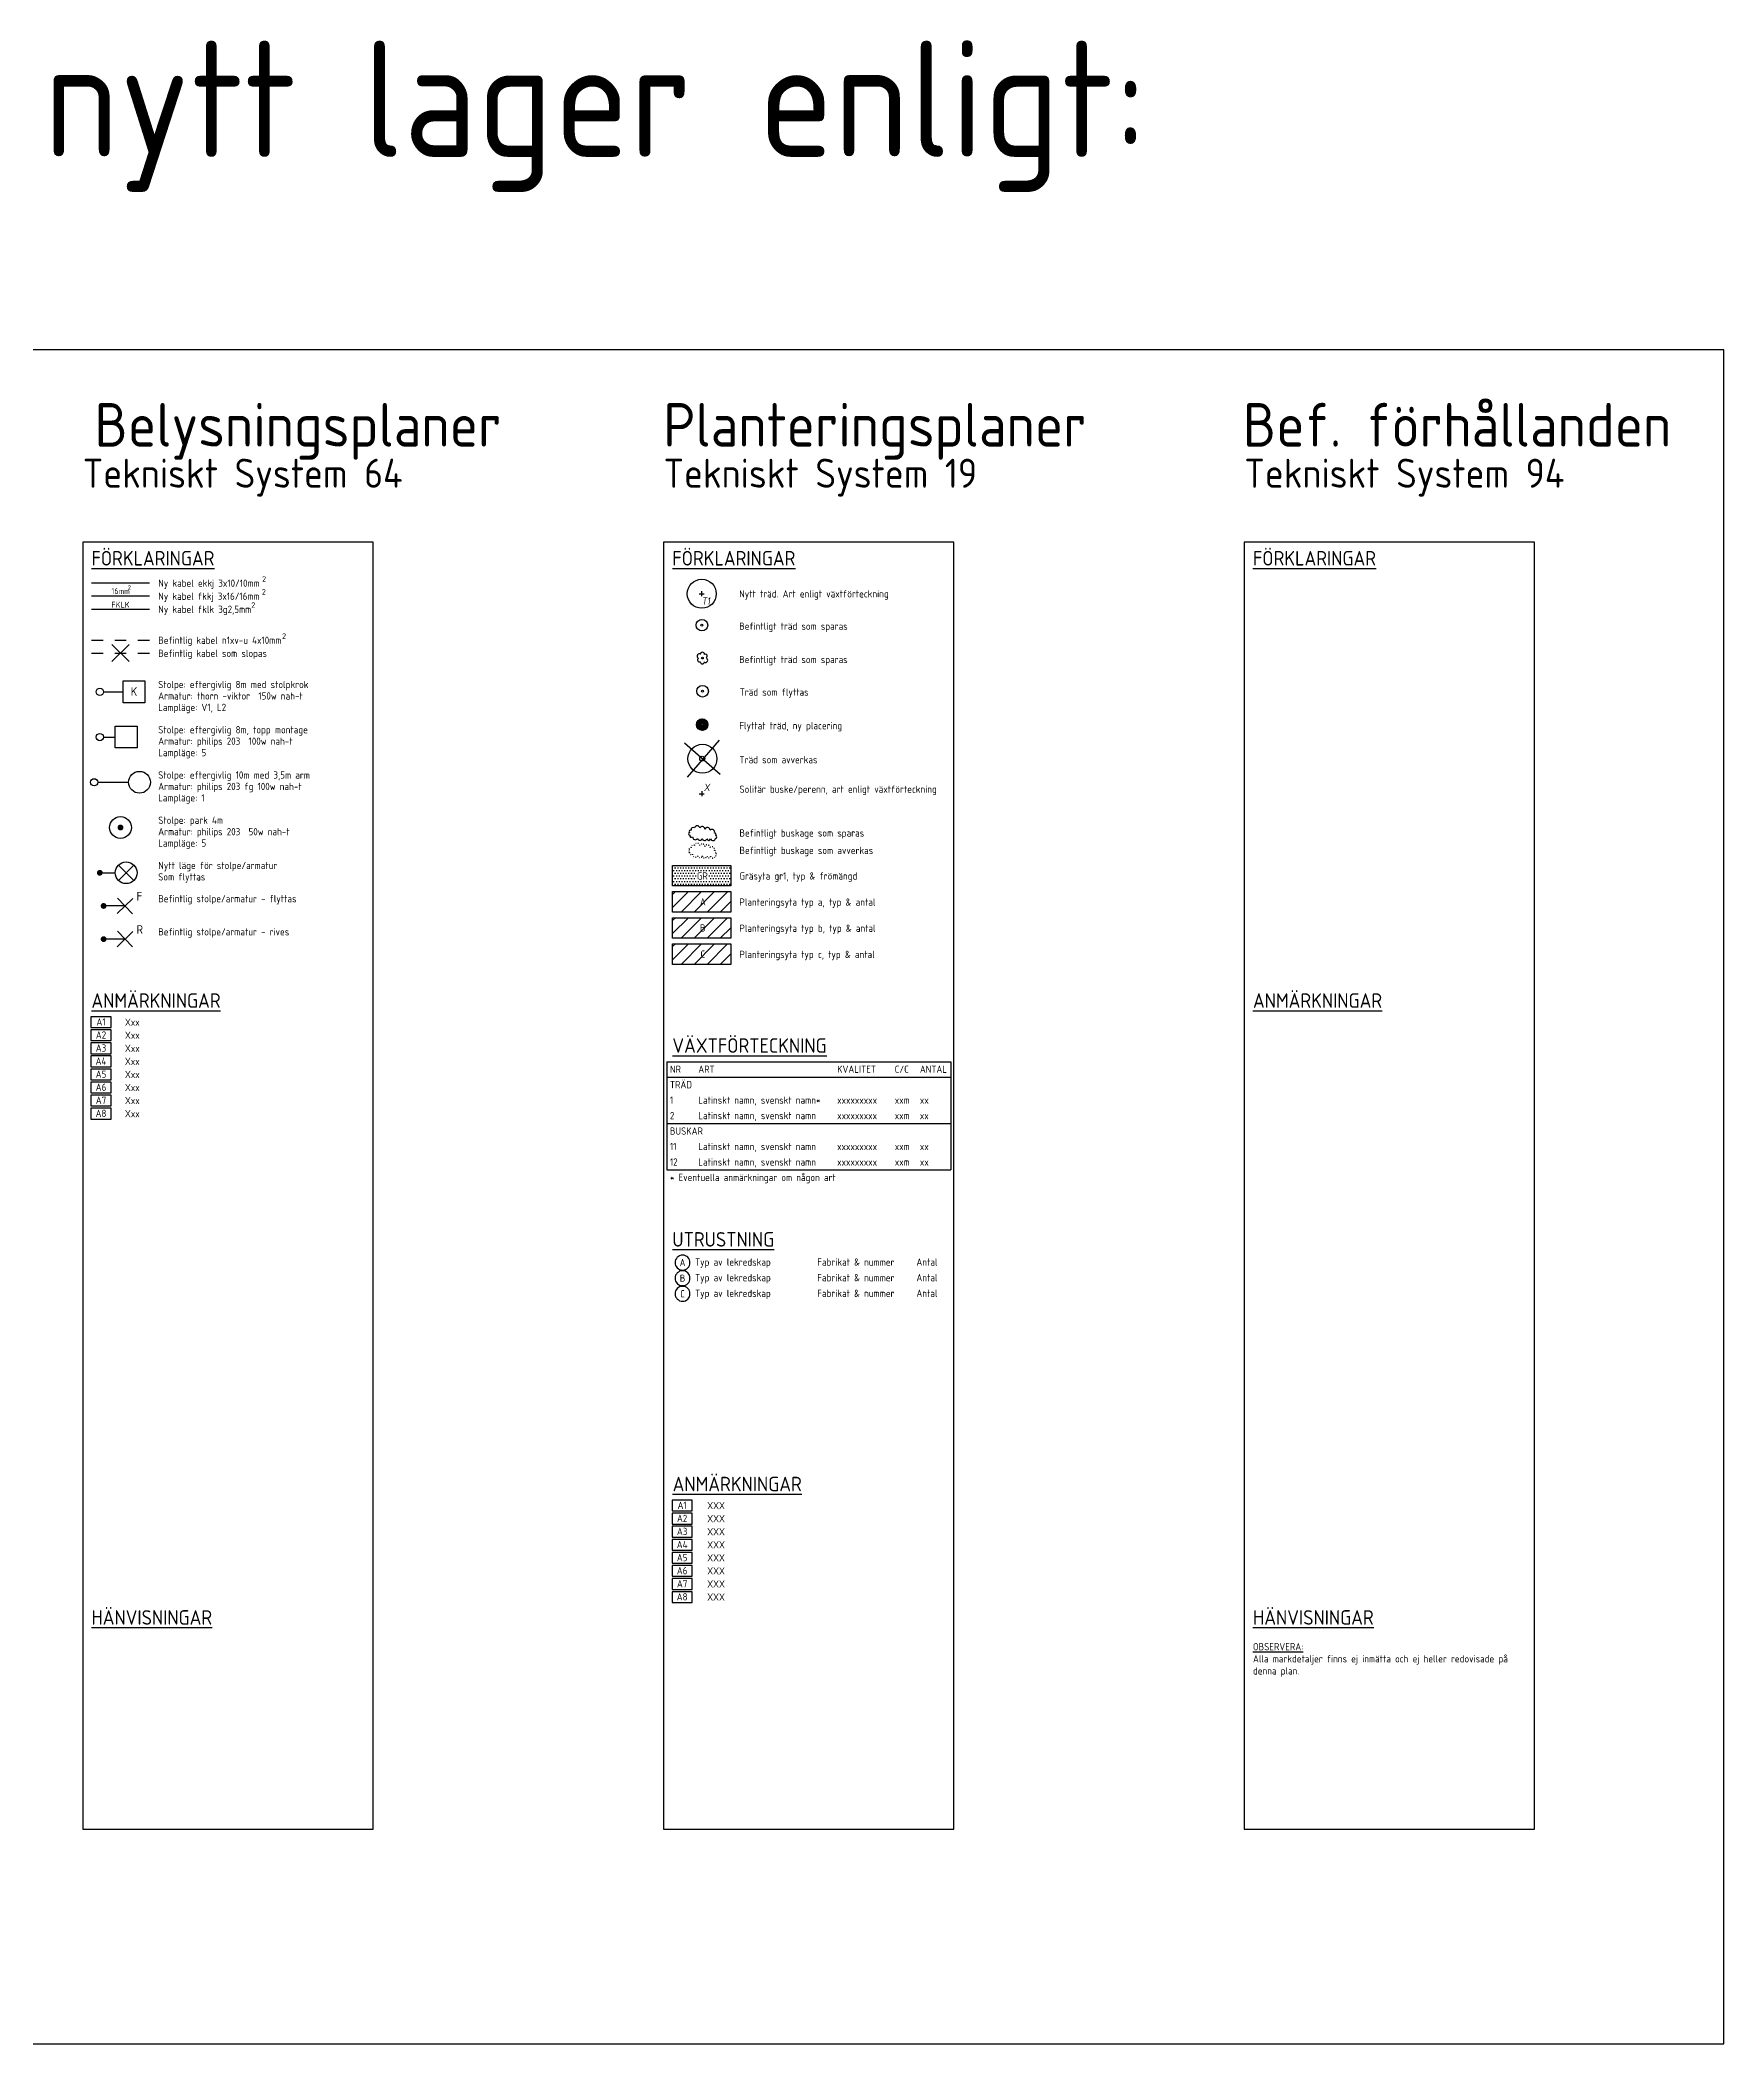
# Model space of a CAD drawing. Header units: metres. Extents: x 117469 to 120646, y 6145375 to 6148679.
# Drawn here: x 119646 to 120226, y 6145375 to 6146065 of the extents above; entities that cross this region are included whole.
import ezdxf
from ezdxf.enums import TextEntityAlignment as Align

# ---------------------------------------------------------------- set-up
doc = ezdxf.new("R2010")
doc.units = ezdxf.units.M
doc.linetypes.add('AA_DASHED_4', pattern=[8, 4, -4])
doc.linetypes.add('AA_DOT_1', pattern=[0.8, 0.2, -0.6])
doc.layers.get('0').update_dxf_attribs({"linetype": 'CONTINUOUS'})
doc.layers.get('DEFPOINTS').update_dxf_attribs({"color": 5, "linetype": 'CONTINUOUS'})
for name, color, linetype in [('19_anmärk', 1, 'CONTINUOUS'), ('19_BEF', 9, 'CONTINUOUS'), ('19_buskar', 3, 'CONTINUOUS'), ('19_gr-yta', 4, 'CONTINUOUS'), ('19_PL-YTA-A', 9, 'CONTINUOUS'), ('19_PL-YTA-B', 4, 'CONTINUOUS'), ('19_PL-YTA-C', 1, 'CONTINUOUS'), ('19_riv-buskar', 4, 'AA_DOT_1'), ('19_T', 1, 'CONTINUOUS'), ('19_TRAD', 3, 'CONTINUOUS'), ('19_träd', 3, 'CONTINUOUS'), ('19_txt', 1, 'CONTINUOUS'), ('19_utr', 3, 'CONTINUOUS'), ('64_anmärkning', 1, 'CONTINUOUS'), ('64_armatur', 3, 'CONTINUOUS'), ('64_b_kabel', 1, 'AA_DASHED_4'), ('64_b_kabel_riv', 7, 'CONTINUOUS'), ('64_kabel', 6, 'CONTINUOUS'), ('64_txt', 1, 'CONTINUOUS'), ('94_txt', 1, 'CONTINUOUS'), ('NRTEXT', 2, 'CONTINUOUS')]:
    doc.layers.add(name, color=color, linetype=linetype)
doc.styles.add('ISO', font='iso.shx')
pattern_1 = [(45, (117481.1876, 6145367.8053), (-2.245064, 2.245064), [])]

# ---------------------------------------------------------------- blocks, each defined once
blk = doc.blocks.new('_SLLEDN')
at = {"linetype": 'Continuous'}
for p, q in [((1.18, -1.18), (-1.18, 1.18)), ((-1.18, -1.18), (1.18, 1.18))]:
    blk.add_line(p, q, dxfattribs=at)
blk = doc.blocks.new('_16')
at = {"style": 'ISO'}
for s, height, p in [('16mm', 1, (0, 0)), ('2', 0.75, (2.82, 0.73))]:
    blk.add_text(s, height=height, dxfattribs=at).set_placement(p)
blk = doc.blocks.new('_BEL-ESV1')
for p, q in [((0, -1.25), (0, -8)), ((-3.75, -8), (3.75, -8)), ((-3.75, -15.5), (-3.75, -8)), ((3.75, -8), (3.75, -15.5)), ((3.75, -15.5), (-3.75, -15.5))]:
    blk.add_line(p, q)
blk.add_circle((0, 0), 1.25)
blk = doc.blocks.new('_BEL-ESV2')
for p, q in [((-3.75, -12.82), (-3.75, -5.32)), ((-3.75, -5.32), (3.75, -5.32)), ((0, -1.25), (0, -5.32)), ((3.75, -5.32), (3.75, -12.82)), ((3.75, -12.82), (-3.75, -12.82))]:
    blk.add_line(p, q)
blk.add_circle((0, 0), 1.25)
blk = doc.blocks.new('_BEL-GC')
at = {"const_width": 1, "flags": 128}
blk.add_lwpolyline([(-0.45, -0.22, 1), (0.45, 0.22, 1)], format="xyb", close=True, dxfattribs=at)
blk.add_circle((0, 0), 3.75)
blk = doc.blocks.new('_BEL-ESV')
blk.add_line((0, -1.25), (0, -11.88))
for centre, radius in [((0, 0), 1.25), ((0, -15.62), 3.75)]:
    blk.add_circle(centre, radius)
blk = doc.blocks.new('_BEL-T')
for p, q in [((7.4, 0), (0.5, 0)), ((10.09, 2.6), (4.7, -2.6)), ((4.79, 2.7), (10, -2.7))]:
    blk.add_line(p, q)
at = {"const_width": 1, "flags": 128}
blk.add_lwpolyline([(0.22, -0.45, 1), (-0.22, 0.45, 1)], format="xyb", close=True, dxfattribs=at)
blk = doc.blocks.new('_BEL-B2')
for p, q in [((0, 0), (5.32, 0)), ((11.73, -2.65), (6.42, 2.65)), ((11.73, 2.65), (6.42, -2.65))]:
    blk.add_line(p, q)
at = {"const_width": 1, "flags": 128}
blk.add_lwpolyline([(0.22, -0.45, 1), (-0.22, 0.45, 1)], format="xyb", close=True, dxfattribs=at)
blk.add_circle((9.07, 0), 3.75)
blk = doc.blocks.new('_ANM')
at = {"color": 0}
blk.add_lwpolyline([(-3.46, -1.95), (3.46, -1.95), (3.46, 1.76), (-3.46, 1.76)], close=True, dxfattribs=at)
at = {"color": 4, "style": 'ISO'}
blk.add_attdef('ANM', text='', height=2.5, dxfattribs=at).set_placement((0, 0), align=Align.MIDDLE_CENTER)
blk = doc.blocks.new('_BUSKAGE')
blk.add_lwpolyline([(4.41, -0.09, 0.7808), (2.88, 0.99, 0.7808), (1.08, 1.35, 0.7808), (-0.63, 1.71, 0.7808), (-2.52, 1.71, 0.7808), (-3.6, 0.9, 0.7808), (-4.23, 0.18, 0.7808), (-4.14, -0.72, 0.7808), (-3.15, -1.35, 0.7808), (-1.44, -1.89, 0.7808), (0.18, -1.89, 0.7808), (1.8, -2.07, 0.7808), (3.06, -2.07, 0.7808), (4.77, -1.89, 0.7808), (4.77, -0.9, 0.7808), (4.41, -0.09, 0.7808)], format="xyb", close=True)
blk = doc.blocks.new('Befintligt träd')
for centre, radius in [((0.01, -0.01), 2), ((0, 0), 0.347)]:
    blk.add_circle(centre, radius)
blk = doc.blocks.new('Flyttat träd')
h = blk.add_hatch()
h.set_pattern_fill('ANSI31', color=256, scale=0.1, style=0)
h.set_pattern_definition([(45, (-492.00868, -446.62096), (-0.2245064, 0.2245064), [])])
h.paths.add_polyline_path([(-1.99, -0.01, 1), (2.01, -0.01, 1)])
h.paths.add_polyline_path([(0.35, 0, -1), (-0.35, 0, -1)], flags=16)
for centre, radius in [((0.01, -0.01), 2), ((0, 0), 0.347)]:
    blk.add_circle(centre, radius)
blk = doc.blocks.new('Träd som avverkas')
for p, q in [((-6.18, 5.42), (6.12, -5.37)), ((5.84, 6.35), (-5.25, -6.44))]:
    blk.add_line(p, q)
for centre, radius in [((0.03, -0.04), 5), ((-0.01, -0.01), 0.866)]:
    blk.add_circle(centre, radius)
blk = doc.blocks.new('LÖVTRÄD', base_point=(2, 2))
blk.add_circle((2, 2), 0.08)
for centre, radius, start, end in [((1.712, 2.192), 0.222, 59.744, 239.744), ((1.712, 1.808), 0.179, 116.565, 296.565), ((2, 2.352), 0.208, 0, 180), ((2.288, 1.808), 0.222, 239.744, 59.744), ((2.288, 2.192), 0.179, 296.565, 116.565), ((2, 1.648), 0.208, 180, 0)]:
    blk.add_arc(centre, radius, start, end)
blk = doc.blocks.new('NR')
blk.add_circle((0, 2.57), 2.57)
at = {"layer": 'NRTEXT', "style": 'ISO'}
blk.add_attdef('NR', text='', height=2.5, dxfattribs=at).set_placement((0, 2.57), align=Align.MIDDLE_CENTER)
blk = doc.blocks.new('Nytt träd')
for p, q in [((-0.87, 0), (0.87, 0)), ((0, -0.87), (0, 0.87))]:
    blk.add_line(p, q)
blk.add_circle((0, 0), 5)
at = {"color": 3, "style": 'ISO', "oblique": 9}
blk.add_attdef('TRADSORT', (0, -3.75), '', height=2.5, dxfattribs=at)
blk = doc.blocks.new('Ny buske')
for p, q in [((-0.9, 0), (0.83, 0)), ((0, 0.83), (0, -0.9))]:
    blk.add_line(p, q)
at = {"color": 3, "style": 'ISO', "oblique": 9}
blk.add_attdef('SOLITÄR', (0.74, 0.95), '', height=2.5, dxfattribs=at)

msp = doc.modelspace()

# ---------------------------------------------------------------- hatches: boundary and pattern name
at = {"layer": '19_gr-yta'}
h = msp.add_hatch(dxfattribs=at)
h.set_pattern_fill('DOTS', color=256, scale=15, style=0)
h.set_pattern_definition([(0, (118644.5733, 6145341.2661), (0.46875, 0.9375), [0, -0.9375])])
h.paths.add_polyline_path([(119864.329, 6145773.752), (119864.329, 6145780.8), (119884.329, 6145780.8), (119884.329, 6145773.752)])
h.paths.add_polyline_path([(119872.035, 6145775.316), (119876.5, 6145775.316), (119876.5, 6145779.066), (119872.035, 6145779.066)], flags=24)
at = {"layer": '19_PL-YTA-A'}
h = msp.add_hatch(dxfattribs=at)
h.set_pattern_fill('ANSI31', color=256, style=0)
h.set_pattern_definition(pattern_1)
h.paths.add_polyline_path([(119864.329, 6145764.752), (119864.329, 6145771.8), (119884.329, 6145771.8), (119884.329, 6145764.752)])
h.paths.add_polyline_path([(119873.374, 6145766.401), (119876.052, 6145766.401), (119876.052, 6145770.151), (119873.374, 6145770.151)], flags=24)
at = {"layer": '19_PL-YTA-B'}
h = msp.add_hatch(dxfattribs=at)
h.set_pattern_fill('ANSI31', color=256, style=0)
h.set_pattern_definition(pattern_1)
h.paths.add_polyline_path([(119864.329, 6145755.752), (119864.329, 6145762.8), (119884.329, 6145762.8), (119884.329, 6145755.752)])
h.paths.add_polyline_path([(119873.374, 6145757.401), (119876.052, 6145757.401), (119876.052, 6145761.151), (119873.374, 6145761.151)], flags=24)
at = {"layer": '19_PL-YTA-C'}
h = msp.add_hatch(dxfattribs=at)
h.set_pattern_fill('ANSI31', color=256, angle=360, style=0)
h.set_pattern_definition([(45, (117481.1876, 6145367.8053), (-2.245064, 2.245064), [])])
h.paths.add_polyline_path([(119864.329, 6145746.752), (119864.329, 6145753.8), (119884.329, 6145753.8), (119884.329, 6145746.752)])
h.paths.add_polyline_path([(119873.374, 6145748.401), (119876.052, 6145748.401), (119876.052, 6145752.151), (119873.374, 6145752.151)], flags=24)

# ---------------------------------------------------------------- linework, layer by layer
at = {"layer": '19_txt'}
for p, q in [((119862.279, 6145713.235), (119862.279, 6145675.96)), ((119862.279, 6145713.235), (119960.177, 6145713.235)), ((119960.177, 6145713.235), (119960.177, 6145675.96)), ((119862.279, 6145707.91), (119960.177, 6145707.91)), ((119862.279, 6145691.935), (119960.177, 6145691.935)), ((119862.279, 6145675.96), (119960.177, 6145675.96))]:
    msp.add_line(p, q, dxfattribs=at)
for points in [[(119864.329, 6145773.752), (119864.329, 6145780.8), (119884.329, 6145780.8), (119884.329, 6145773.752)], [(119864.329, 6145764.752), (119864.329, 6145771.8), (119884.329, 6145771.8), (119884.329, 6145764.752)], [(119864.329, 6145755.752), (119864.329, 6145762.8), (119884.329, 6145762.8), (119884.329, 6145755.752)], [(119864.329, 6145746.752), (119864.329, 6145753.8), (119884.329, 6145753.8), (119884.329, 6145746.752)]]:
    msp.add_lwpolyline(points, close=True, dxfattribs=at)
at = {"layer": '64_b_kabel'}
for p, q in [((119664.18, 6145858.442), (119684.18, 6145858.442)), ((119664.18, 6145853.942), (119684.18, 6145853.942))]:
    msp.add_line(p, q, dxfattribs=at)
at = {"layer": '64_kabel'}
for p, q in [((119664.18, 6145878.097), (119684.18, 6145878.097)), ((119664.18, 6145873.597), (119684.18, 6145873.597)), ((119664.18, 6145869.097), (119684.18, 6145869.097))]:
    msp.add_line(p, q, dxfattribs=at)
at = {"layer": 'DEFPOINTS', "flags": 128}
for points in [[(118644.424, 6145374.981), (120226.36, 6145374.981), (120226.36, 6145958.365), (118644.424, 6145958.365)], [(119661.18, 6145892.089), (119661.18, 6145448.889), (119761.18, 6145448.889), (119761.18, 6145892.089)], [(119861.18, 6145892.089), (119861.18, 6145448.889), (119961.18, 6145448.889), (119961.18, 6145892.089)], [(119861.18, 6145892.089), (119861.18, 6145448.889), (119961.18, 6145448.889), (119961.18, 6145892.089)], [(120061.18, 6145892.089), (120061.18, 6145448.889), (120161.18, 6145448.889), (120161.18, 6145892.089)]]:
    msp.add_lwpolyline(points, close=True, dxfattribs=at)

# ---------------------------------------------------------------- block references
at = {"layer": '19_anmärk'}
for p, values in [((119867.598, 6145560.462), {'ANM': 'A1'}), ((119867.598, 6145555.962), {'ANM': 'A2'}), ((119867.598, 6145551.462), {'ANM': 'A3'}), ((119867.598, 6145546.962), {'ANM': 'A4'}), ((119867.598, 6145542.462), {'ANM': 'A5'}), ((119867.598, 6145537.962), {'ANM': 'A6'}), ((119867.598, 6145533.462), {'ANM': 'A7'}), ((119867.598, 6145528.962), {'ANM': 'A8'})]:
    msp.add_blockref('_ANM', p, dxfattribs=at).add_auto_attribs(values)
at = {"layer": '19_BEF', "xscale": 3.600000000005821, "yscale": 3.599999999627471, "zscale": 3.6}
msp.add_blockref('LÖVTRÄD', (119874.579, 6145852.211), dxfattribs=at)
at = {"layer": '19_BEF'}
msp.add_blockref('Befintligt träd', (119874.628, 6145840.824), dxfattribs=at)
at = {"layer": '19_buskar'}
msp.add_blockref('Ny buske', (119874.359, 6145805.517), dxfattribs=at).add_auto_attribs({'SOLITÄR': 'X'})
msp.add_blockref('_BUSKAGE', (119874.343, 6145792.008), dxfattribs=at)
at = {"layer": '19_riv-buskar'}
msp.add_blockref('_BUSKAGE', (119874.343, 6145786.006), dxfattribs=at)
at = {"layer": '19_TRAD'}
for name, p in [('Befintligt träd', (119874.41, 6145863.554)), ('Flyttat träd', (119874.494, 6145829.306)), ('Träd som avverkas', (119874.55, 6145817.592))]:
    msp.add_blockref(name, p, dxfattribs=at)
at = {"layer": '19_träd'}
msp.add_blockref('Nytt träd', (119874.359, 6145874.364), dxfattribs=at).add_auto_attribs({'TRADSORT': 'T1'})
at = {"layer": '19_utr'}
ref = msp.add_blockref('NR', (119867.735, 6145641.478), dxfattribs=dict(at, xscale=-1))
ref.add_attrib('NR', 'A', dxfattribs={"layer": '19_T', "height": 2.5, "style": 'ISO'}).set_placement((119867.735, 6145644.05), align=Align.MIDDLE_CENTER)
ref = msp.add_blockref('NR', (119867.735, 6145636.102), dxfattribs=dict(at, xscale=-1))
ref.add_attrib('NR', 'B', dxfattribs={"layer": '19_T', "height": 2.5, "style": 'ISO'}).set_placement((119867.735, 6145638.674), align=Align.MIDDLE_CENTER)
ref = msp.add_blockref('NR', (119867.735, 6145630.727), dxfattribs=dict(at, xscale=-1))
ref.add_attrib('NR', 'C', dxfattribs={"layer": '19_T', "height": 2.5, "style": 'ISO'}).set_placement((119867.735, 6145633.299), align=Align.MIDDLE_CENTER)
at = {"layer": '64_anmärkning'}
for p, values in [((119667.471, 6145726.933), {'ANM': 'A1'}), ((119667.471, 6145722.433), {'ANM': 'A2'}), ((119667.471, 6145717.933), {'ANM': 'A3'}), ((119667.471, 6145713.433), {'ANM': 'A4'}), ((119667.471, 6145708.933), {'ANM': 'A5'}), ((119667.471, 6145704.433), {'ANM': 'A6'}), ((119667.471, 6145699.933), {'ANM': 'A7'}), ((119667.471, 6145695.433), {'ANM': 'A8'})]:
    msp.add_blockref('_ANM', p, dxfattribs=at).add_auto_attribs(values)
at = {"layer": '64_armatur', "rotation": 90}
for name, p in [('_BEL-ESV1', (119667.055, 6145840.596)), ('_BEL-ESV2', (119667.055, 6145825.018)), ('_BEL-ESV', (119665.117, 6145809.44))]:
    msp.add_blockref(name, p, dxfattribs=at)
at = {"layer": '64_armatur'}
for name, p in [('_BEL-GC', (119674.18, 6145793.862)), ('_BEL-B2', (119667.055, 6145778.284)), ('_BEL-T', (119668.375, 6145766.857)), ('_BEL-T', (119668.375, 6145755.43))]:
    msp.add_blockref(name, p, dxfattribs=at)
at = {"layer": '64_b_kabel_riv', "xscale": 2.5, "yscale": 2.5, "zscale": 2.5}
msp.add_blockref('_SLLEDN', (119674.18, 6145853.942), dxfattribs=at)
at = {"layer": '64_txt', "xscale": 2, "yscale": 2, "zscale": 2}
msp.add_blockref('_16', (119671.045, 6145874.297), dxfattribs=at)

# ---------------------------------------------------------------- texts
at = {"layer": '19_txt', "color": 7, "style": 'ISO'}
for s, p in [('%%uFÖRKLARINGAR', (119864.228, 6145884.089)), ('%%uVÄXTFÖRTECKNING', (119864.228, 6145716.28)), ('%%uUTRUSTNING', (119864.228, 6145649.545)), ('%%uANMÄRKNINGAR', (119864.329, 6145565.295))]:
    msp.add_text(s, height=5, dxfattribs=at).set_placement(p)
at = {"layer": '19_txt', "style": 'ISO'}
for s, p in [('GR', (119872.66, 6145775.941)), ('NR', (119863.393, 6145709.39)), ('ART', (119873.164, 6145709.39)), ('KVALITET', (119920.977, 6145709.39)), ('C/C', (119940.817, 6145709.39)), ('ANTAL', (119949.461, 6145709.39)), ('TRÄD', (119863.393, 6145704.065)), ('1', (119863.393, 6145698.74)), ('Latinskt namn, svenskt namn*', (119873.164, 6145698.74)), ('xxxxxxxxx', (119920.977, 6145698.74)), ('xxm', (119940.817, 6145698.74)), ('xx', (119949.461, 6145698.74)), ('2', (119863.393, 6145693.415)), ('BUSKAR', (119863.393, 6145688.09)), ('Latinskt namn, svenskt namn', (119873.164, 6145693.415)), ('xxxxxxxxx', (119920.977, 6145693.415)), ('xxm', (119940.817, 6145693.415)), ('xx', (119949.461, 6145693.415)), ('11', (119863.393, 6145682.765)), ('Latinskt namn, svenskt namn', (119873.164, 6145682.765)), ('xxxxxxxxx', (119920.977, 6145682.765)), ('xxm', (119940.817, 6145682.765)), ('xx', (119949.461, 6145682.765)), ('12', (119863.393, 6145677.44)), ('Latinskt namn, svenskt namn', (119873.164, 6145677.44)), ('xxxxxxxxx', (119920.977, 6145677.44)), ('xxm', (119940.817, 6145677.44)), ('xx', (119949.461, 6145677.44)), ('* Eventuella anmärkningar om någon art', (119863.393, 6145672.115)), ('Typ av lekredskap', (119872.036, 6145642.975)), ('Fabrikat & nummer', (119914.14, 6145642.975)), ('Antal', (119948.279, 6145642.975)), ('Typ av lekredskap', (119872.036, 6145637.599)), ('Fabrikat & nummer', (119914.14, 6145637.599)), ('Antal', (119948.279, 6145637.599)), ('Typ av lekredskap', (119872.036, 6145632.224)), ('Fabrikat & nummer', (119914.14, 6145632.224)), ('Antal', (119948.279, 6145632.224)), ('XXX', (119876.241, 6145559.127)), ('XXX', (119876.241, 6145554.627)), ('XXX', (119876.241, 6145550.127)), ('XXX', (119876.241, 6145545.627)), ('XXX', (119876.241, 6145541.127)), ('XXX', (119876.241, 6145536.627)), ('XXX', (119876.241, 6145532.127)), ('XXX', (119876.241, 6145527.627))]:
    msp.add_text(s, height=2.5, dxfattribs=at).set_placement(p)
for s, p in [('A', (119874.713, 6145768.276)), ('B', (119874.713, 6145759.276)), ('C', (119874.713, 6145750.276))]:
    msp.add_text(s, height=2.5, dxfattribs=at).set_placement(p, align=Align.MIDDLE_CENTER)
at = {"layer": '19_txt', "char_height": 2.5, "attachment_point": 1, "style": 'ISO'}
for s, insert, width in [('Nytt träd. Art enligt växtförteckning', (119887.228, 6145875.578), 72.63008), ('Befintligt träd som sparas', (119887.228, 6145864.45), 43.21429), ('Befintligt träd som sparas', (119887.228, 6145852.968), 43.21429), ('Träd som flyttas', (119887.413, 6145841.753), 28.03571), ('Flyttat träd, ny placering', (119887.312, 6145830.203), 43.03571), ('Träd som avverkas', (119887.362, 6145818.481), 30.53571), ('Solitär buske/perenn, art enligt växtförteckning', (119887.329, 6145808.32), 73.85031), ('Befintligt buskage som sparas', (119887.329, 6145793.247), 48.57143), ('Befintligt buskage som avverkas', (119887.329, 6145787.245), 52.32143), ('Gräsyta gr1, typ & frömängd', (119887.329, 6145778.441), 45.17857), ('Planteringsyta typ a, typ & antal', (119887.329, 6145769.441), 48.39286), ('Planteringsyta typ b, typ & antal', (119887.329, 6145760.441), 48.21429), ('Planteringsyta typ c, typ & antal', (119887.329, 6145751.441), 48.21429)]:
    msp.add_mtext(s, dxfattribs=dict(at, insert=insert, width=width))
at = {"layer": '64_armatur', "style": 'ISO'}
for s, p in [('K', (119677.703, 6145839.196)), ('F', (119679.715, 6145768.679)), ('R', (119679.715, 6145757.252))]:
    msp.add_text(s, height=3, dxfattribs=at).set_placement(p)
at = {"layer": '64_txt', "color": 7, "style": 'ISO'}
for s, p in [('%%uFÖRKLARINGAR', (119664.18, 6145884.089)), ('%%uANMÄRKNINGAR', (119664.18, 6145731.767)), ('%%uHÄNVISNINGAR', (119664.18, 6145519.351))]:
    msp.add_text(s, height=5, dxfattribs=at).set_placement(p)
at = {"layer": '64_txt', "style": 'ISO'}
for s, height, p in [('Ny kabel ekkj 3x10/10mm', 2.5, (119687.18, 6145876.762)), ('2', 1.875, (119722.94, 6145878.533)), ('Ny kabel fkkj 3x16/16mm', 2.5, (119687.18, 6145872.262)), ('Ny kabel fklk 3g2,5mm', 2.5, (119687.18, 6145867.762)), ('2', 1.875, (119719.212, 6145869.548)), ('2', 1.875, (119722.847, 6145874.102)), ('Befintlig kabel n1xv-u 4x10mm', 2.5, (119687.18, 6145857.107)), ('2', 1.875, (119729.806, 6145858.837)), ('Befintlig kabel som slopas', 2.5, (119687.18, 6145852.607)), ('Stolpe: eftergivlig 8m med stolpkrok', 2.5, (119687.18, 6145841.862)), ('Armatur: thorn -viktor  150w nah-t', 2.5, (119687.18, 6145837.929)), ('Lampläge: V1, L2', 2.5, (119687.18, 6145833.997)), ('Stolpe: eftergivlig 8m, topp montage', 2.5, (119687.18, 6145826.284)), ('Armatur: philips 203  100w nah-t', 2.5, (119687.18, 6145822.351)), ('Lampläge: 5', 2.5, (119687.18, 6145818.419)), ('Stolpe: eftergivlig 10m med 3,5m arm', 2.5, (119687.18, 6145810.706)), ('Armatur: philips 203 fg 100w nah-t', 2.5, (119687.18, 6145806.773)), ('Lampläge: 1', 2.5, (119687.18, 6145802.841)), ('Stolpe: park 4m', 2.5, (119687.18, 6145795.128)), ('Armatur: philips 203  50w nah-t', 2.5, (119687.18, 6145791.195)), ('Lampläge: 5', 2.5, (119687.18, 6145787.263)), ('Nytt läge för stolpe/armatur', 2.5, (119687.18, 6145779.55)), ('Som flyttas', 2.5, (119687.18, 6145775.617)), ('Befintlig stolpe/armatur - flyttas', 2.5, (119687.18, 6145768.123)), ('Befintlig stolpe/armatur - rives', 2.5, (119687.18, 6145756.696)), ('Xxx', 2.5, (119675.712, 6145725.598)), ('Xxx', 2.5, (119675.712, 6145721.098)), ('Xxx', 2.5, (119675.712, 6145716.598)), ('Xxx', 2.5, (119675.712, 6145712.098)), ('Xxx', 2.5, (119675.712, 6145707.598)), ('Xxx', 2.5, (119675.712, 6145703.098)), ('Xxx', 2.5, (119675.712, 6145698.598)), ('Xxx', 2.5, (119675.712, 6145694.098))]:
    msp.add_text(s, height=height, dxfattribs=at).set_placement(p)
msp.add_text('FKLK', height=2, dxfattribs=at).set_placement((119674.18, 6145869.597), align=Align.CENTER)
at = {"layer": '94_txt', "color": 7, "style": 'ISO'}
for s, p in [('%%uFÖRKLARINGAR', (120064.18, 6145884.089)), ('%%uANMÄRKNINGAR', (120064.18, 6145731.767)), ('%%uHÄNVISNINGAR', (120064.18, 6145519.351))]:
    msp.add_text(s, height=5, dxfattribs=at).set_placement(p)
at = {"layer": '94_txt', "insert": (120064.18, 6145513.028), "char_height": 2.5, "width": 97, "attachment_point": 1, "style": 'ISO'}
msp.add_mtext('{\\LOBSERVERA:}\\PAlla markdetaljer finns ej inmätta och ej heller redovisade på denna plan.', dxfattribs=at)
at = {"layer": 'DEFPOINTS', "style": 'ISO'}
for s, height, p in [('Finns det inget fördefinierat lager skapas nytt lager enligt:', 40, (118665.922, 6146024.824)), ('Belysningsplaner', 15, (119665.236, 6145925.037)), ('Planteringsplaner', 15, (119861.085, 6145925.037)), ('Bef. förhållanden', 15, (120060.701, 6145925.037)), ('Tekniskt System 64', 10, (119661.18, 6145910.876)), ('Tekniskt System 19', 10, (119861.18, 6145910.876)), ('Tekniskt System 94', 10, (120061.18, 6145910.876))]:
    msp.add_text(s, height=height, dxfattribs=at).set_placement(p)

doc.saveas('drawing.dxf')
